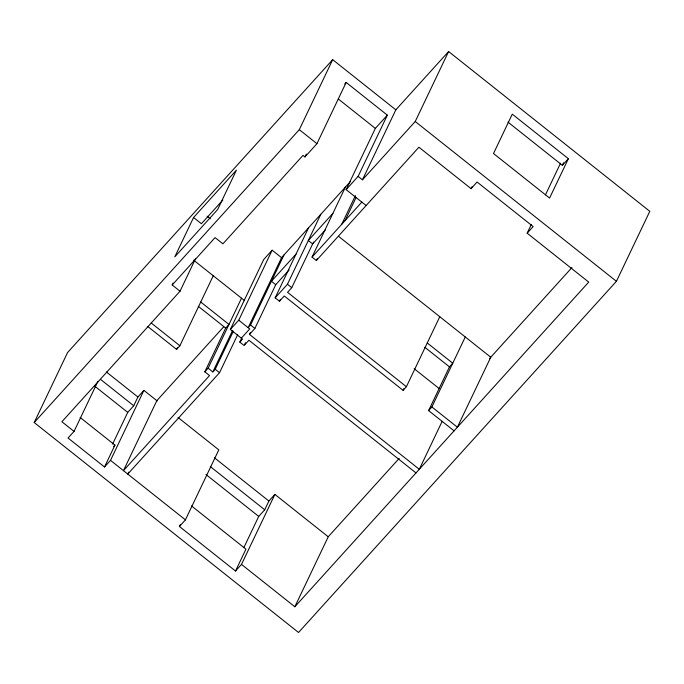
<?xml version="1.0" encoding="UTF-8"?>
<svg xmlns="http://www.w3.org/2000/svg" width="684" height="684" viewBox="0 0 684 684"><rect width="100%" height="100%" fill="white"/><g stroke="black" fill="none" stroke-linecap="round" stroke-linejoin="round"><path stroke-width="1.03" d="M395.831 109.825L448.61 51.522L649.8 211.322L616.421 281.312L298.532 632.478L34.2 422.532L67.579 352.542L332.68 59.67L395.831 109.825L362.443 179.815L358.125 176.387L387.341 115.151L346.164 82.439L344.745 83.995M157.217 400.952L143.897 390.376L110.517 460.366L104.515 466.992L68.041 438.016L74.043 431.39L97.821 381.535M193.563 217.503L174.788 256.876L217.666 209.501L236.442 170.128L193.563 217.503L201.404 223.736L222.847 200.044M74.043 431.39L61.885 421.737L180.037 291.204L172.197 284.98L173.103 283.073M180.037 291.204L195.59 258.612M112.612 444.061L127.728 412.375L133.731 405.749L137.903 397.002L143.897 390.376M104.515 466.992L114.946 445.113L80.131 417.462M147.949 326.653L176.583 349.396L177.489 347.489M176.583 349.396L179.883 345.753L213.263 275.763M128.686 472.148L127.771 474.072L219.538 372.694L237.681 334.656M34.2 422.532L299.301 129.661L332.68 59.67M172.197 284.98L215.075 237.604L222.924 243.829L302.995 155.379L304.953 156.935L306.321 154.062M223.702 326.79L156.841 400.653L123.453 470.643L209.526 375.559L204.815 371.822L225.686 328.081L228.978 324.438L200.745 302.003M204.815 371.822L208.116 368.18L241.503 298.19M304.953 156.935L316.948 143.683L346.164 82.439M416 472.926L248.925 340.23L244.128 345.531L239.81 342.103L242.512 339.119L230.354 329.466L263.742 259.475L272.138 250.199L282.33 258.296M208.116 368.18L212.827 371.916L232.492 330.688M212.827 371.916L215.221 369.266L233.364 331.227M230.354 329.466L238.75 320.189L272.138 250.199M239.81 342.103L241.632 338.298M350.37 181.636L281.543 257.671L248.164 327.662L250.566 325.011L283.946 255.021M244.581 344.574L245.488 342.675M442.163 421.344L419.301 469.284L249.48 334.399L250.395 332.484M249.48 334.399L254.876 328.44L275.738 284.698L289.093 269.949M439.778 316.726L406.399 386.716L403.098 390.359L284.262 295.975L279.465 301.268L275.156 297.848L308.535 227.857M275.156 297.848L287.451 284.262L320.83 214.272M279.465 301.268L280.372 299.37M406.399 386.716L287.562 292.325L291.76 287.69L313.52 242.068M241.503 564.403L294.847 606.768L328.226 536.778L274.891 494.412L241.503 564.403L235.51 571.029L179.422 526.483L180.328 524.585M179.422 526.483L185.424 519.857L218.803 449.867L178.02 417.479M294.847 606.768L588.736 282.099L527.159 233.193L533.161 226.566L477.073 182.021L471.079 188.647L418.916 147.222L316.35 260.518L312.041 257.099L345.42 187.108M366.137 205.525L346.13 189.639L375.345 128.404L387.341 115.151M316.35 260.518L317.265 258.62M341.726 224.301L355.449 195.538M345.027 220.65L356.005 197.642M362.443 179.815L415.222 121.504L448.61 51.522M244.068 547.14L258.723 516.42L264.717 509.794L268.889 501.039L274.891 494.412M235.51 571.029L245.941 549.158L191.503 505.921M471.079 188.647L471.994 186.732M403.098 390.359L404.005 388.452M454.082 430.852L428.594 410.605L449.456 366.863L452.757 363.213L427.261 342.966M428.594 410.605L431.886 406.963L465.274 336.973M527.159 233.193L531.271 224.566M545.456 194.846L560.547 163.202M507.938 122.094L562.368 165.331L563.616 162.707M568.37 158.705L549.585 198.069L493.506 153.524L512.282 114.16L568.37 158.705L562.368 165.331M113.612 446.592L114.946 445.113M346.13 189.639L358.125 176.387M296.018 254.106L271.428 281.269L275.738 284.698M332.903 213.357L308.313 240.52L312.631 243.949L325.276 229.978M312.041 257.099L361.819 202.105M241.332 338.187L249.728 328.91L238.75 320.189M328.226 536.778L399.191 458.383M489.445 358.673L571.944 267.547M415.222 121.504L616.421 281.312M338.281 98.966L375.345 128.404M299.301 129.661L316.948 143.683M338.52 236.296L490.77 357.219L457.382 427.209L431.886 406.963M424.79 347.267L449.456 366.863M414.196 368.727L439.299 388.666M207.149 216.23L210.287 218.726M287.451 284.262L291.76 287.69M193.632 260.168L244.641 300.678M250.566 325.011L254.876 328.44M198.274 306.312L225.686 328.081M215.221 369.266L219.538 372.694M151.25 323.01L179.883 345.753M106.396 371.976L137.903 397.002M214.46 457.81L268.889 501.039M100.574 379.415L133.731 405.749M210.287 466.556L264.717 509.794M94.572 386.041L127.728 412.375M205.935 474.491L258.723 516.42M110.517 460.366L185.424 519.857"/></g></svg>
